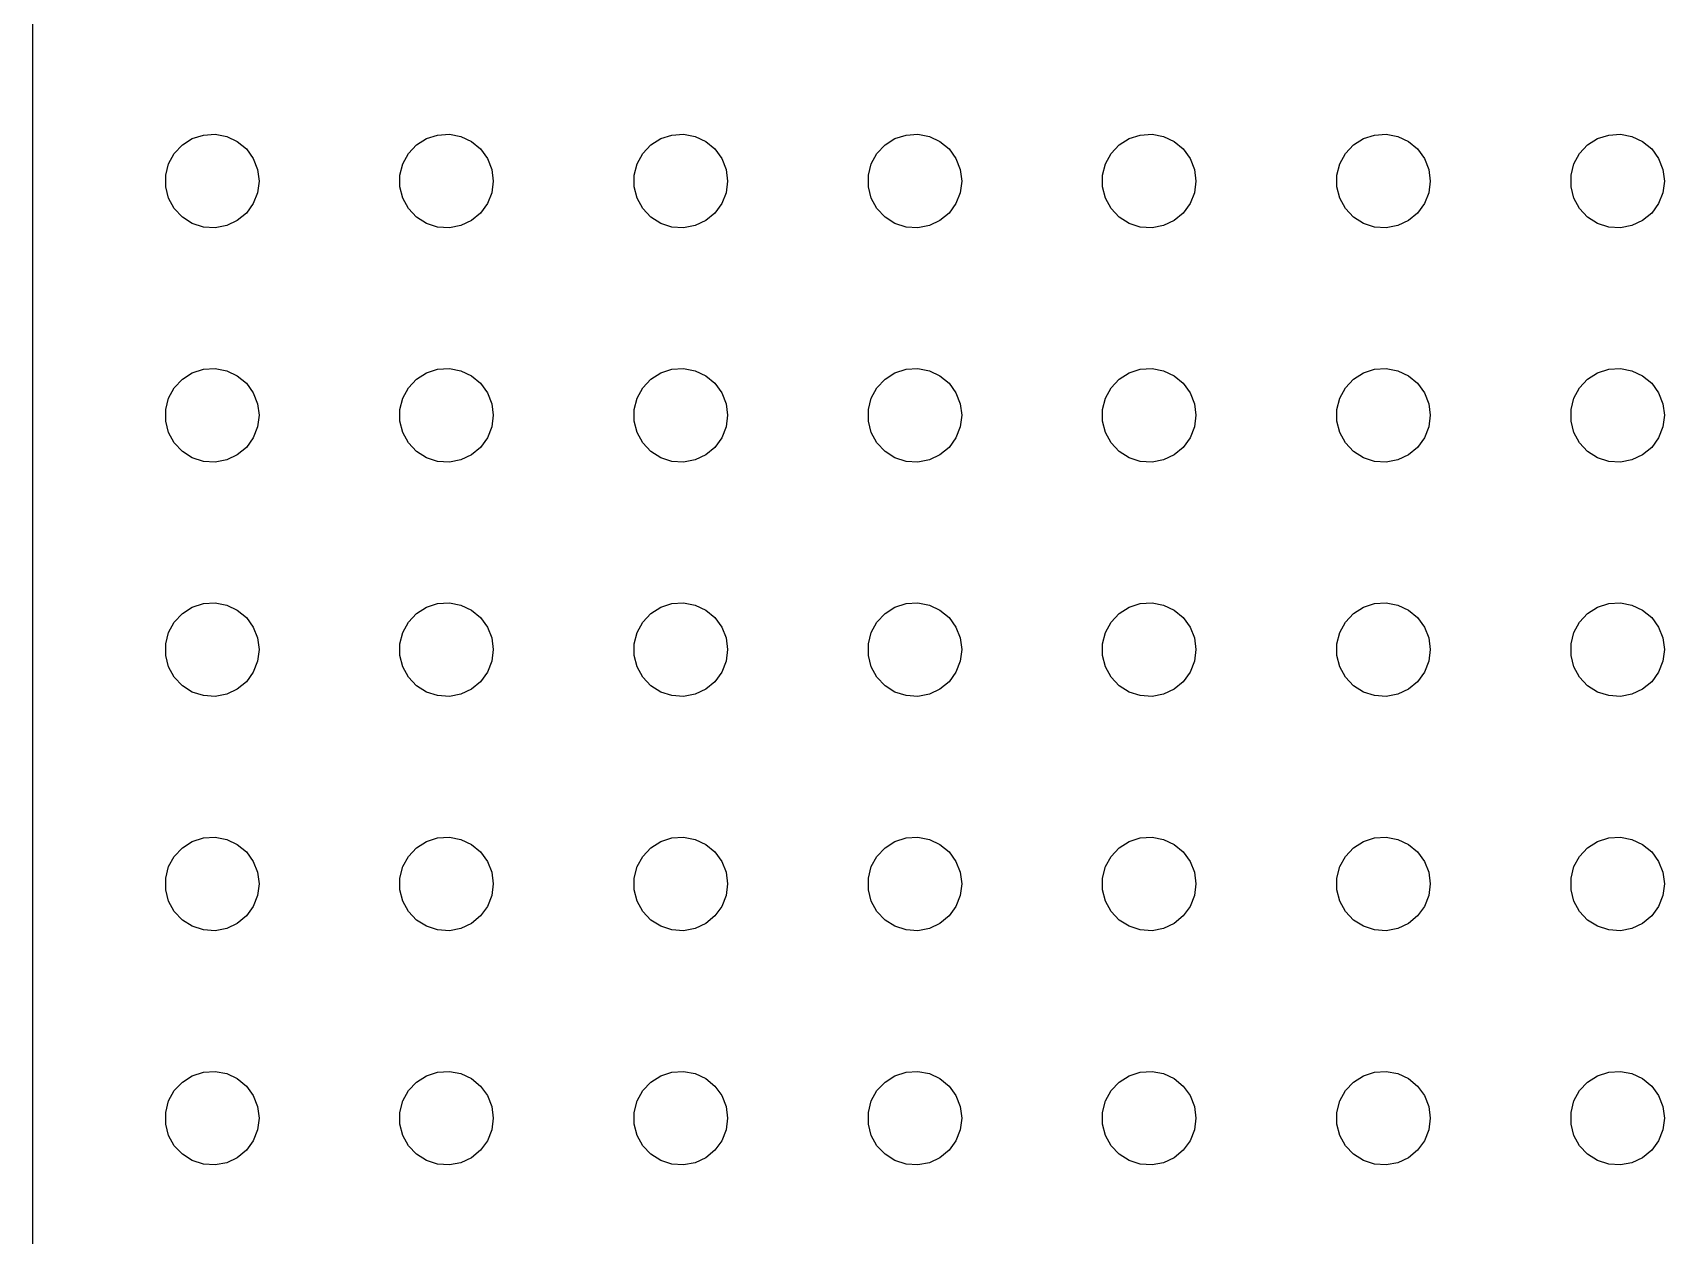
# Model space of a CAD drawing. Header units: metres. Extents: x -116 to 116, y -154 to 154.
# Drawn here: x -116.5 to -12, y 0 to 77 of the extents above; entities that cross this region are included whole.
import ezdxf

# ---------------------------------------------------------------- set-up
doc = ezdxf.new("R2010")
doc.units = ezdxf.units.M

msp = doc.modelspace()

# ---------------------------------------------------------------- linework, layer by layer
for p, q in [((-116.5, 149), (-116.5, -149)), ((-106.912, 69.8115), (-106.277, 70.2145)), ((-106.277, 70.2145), (-105.562, 70.4469)), ((-105.562, 70.4469), (-104.812, 70.4941)), ((-104.812, 70.4941), (-104.073, 70.3532)), ((-104.073, 70.3532), (-103.393, 70.033)), ((-103.393, 70.033), (-102.813, 69.5536)), ((-91.9123, 69.8115), (-91.2773, 70.2145)), ((-91.2773, 70.2145), (-90.5621, 70.4469)), ((-90.5621, 70.4469), (-89.8116, 70.4941)), ((-89.8116, 70.4941), (-89.073, 70.3532)), ((-89.073, 70.3532), (-88.3925, 70.033)), ((-88.3925, 70.033), (-87.8131, 69.5536)), ((-76.9123, 69.8115), (-76.2773, 70.2145)), ((-76.2773, 70.2145), (-75.5621, 70.4469)), ((-75.5621, 70.4469), (-74.8116, 70.4941)), ((-74.8116, 70.4941), (-74.073, 70.3532)), ((-74.073, 70.3532), (-73.3925, 70.033)), ((-73.3925, 70.033), (-72.8131, 69.5536)), ((-61.9123, 69.8115), (-61.2773, 70.2145)), ((-61.2773, 70.2145), (-60.5621, 70.4469)), ((-60.5621, 70.4469), (-59.8116, 70.4941)), ((-59.8116, 70.4941), (-59.0729, 70.3532)), ((-59.0729, 70.3532), (-58.3925, 70.033)), ((-58.3925, 70.033), (-57.8131, 69.5536)), ((-46.9123, 69.8115), (-46.2773, 70.2145)), ((-46.2773, 70.2145), (-45.5621, 70.4469)), ((-45.5621, 70.4469), (-44.8116, 70.4941)), ((-44.8116, 70.4941), (-44.0729, 70.3532)), ((-44.0729, 70.3532), (-43.3925, 70.033)), ((-43.3925, 70.033), (-42.8131, 69.5536)), ((-31.9123, 69.8115), (-31.2773, 70.2145)), ((-31.2773, 70.2145), (-30.5621, 70.4469)), ((-30.5621, 70.4469), (-29.8116, 70.4941)), ((-29.8116, 70.4941), (-29.0729, 70.3532)), ((-29.0729, 70.3532), (-28.3925, 70.033)), ((-28.3925, 70.033), (-27.8131, 69.5536)), ((-16.9123, 69.8115), (-16.2773, 70.2145)), ((-16.2773, 70.2145), (-15.5621, 70.4469)), ((-15.5621, 70.4469), (-14.8116, 70.4941)), ((-14.8116, 70.4941), (-14.0729, 70.3532)), ((-14.0729, 70.3532), (-13.3925, 70.033)), ((-13.3925, 70.033), (-12.8131, 69.5536)), ((-107.789, 68.6044), (-107.427, 69.2634)), ((-107.427, 69.2634), (-106.912, 69.8115)), ((-102.813, 69.5536), (-102.371, 68.9453)), ((-92.7893, 68.6044), (-92.427, 69.2634)), ((-92.427, 69.2634), (-91.9123, 69.8115)), ((-87.8131, 69.5536), (-87.3711, 68.9453)), ((-77.7893, 68.6044), (-77.427, 69.2634)), ((-77.427, 69.2634), (-76.9123, 69.8115)), ((-72.8131, 69.5536), (-72.3711, 68.9453)), ((-62.7893, 68.6044), (-62.427, 69.2634)), ((-62.427, 69.2634), (-61.9123, 69.8115)), ((-57.8131, 69.5536), (-57.3711, 68.9453)), ((-47.7893, 68.6044), (-47.427, 69.2634)), ((-47.427, 69.2634), (-46.9123, 69.8115)), ((-42.8131, 69.5536), (-42.3711, 68.9453)), ((-32.7893, 68.6044), (-32.427, 69.2634)), ((-32.427, 69.2634), (-31.9123, 69.8115)), ((-27.8131, 69.5536), (-27.3711, 68.9453)), ((-17.7893, 68.6044), (-17.427, 69.2634)), ((-17.427, 69.2634), (-16.9123, 69.8115)), ((-12.8131, 69.5536), (-12.3711, 68.9453)), ((-107.976, 67.876), (-107.789, 68.6044)), ((-102.371, 68.9453), (-102.094, 68.2461)), ((-102.094, 68.2461), (-102, 67.5)), ((-92.9763, 67.876), (-92.7893, 68.6044)), ((-87.3711, 68.9453), (-87.0943, 68.2461)), ((-87.0943, 68.2461), (-87, 67.5)), ((-77.9763, 67.876), (-77.7893, 68.6044)), ((-72.3711, 68.9453), (-72.0943, 68.2461)), ((-72.0943, 68.2461), (-72, 67.5)), ((-62.9763, 67.876), (-62.7893, 68.6044)), ((-57.3711, 68.9453), (-57.0942, 68.2461)), ((-57.0942, 68.2461), (-57, 67.5)), ((-47.9763, 67.876), (-47.7893, 68.6044)), ((-42.3711, 68.9453), (-42.0942, 68.2461)), ((-42.0942, 68.2461), (-42, 67.5)), ((-32.9763, 67.876), (-32.7893, 68.6044)), ((-27.3711, 68.9453), (-27.0942, 68.2461)), ((-27.0942, 68.2461), (-27, 67.5)), ((-17.9763, 67.876), (-17.7893, 68.6044)), ((-12.3711, 68.9453), (-12.0942, 68.2461)), ((-12.0942, 68.2461), (-12, 67.5)), ((-107.976, 67.124), (-107.976, 67.876)), ((-107.789, 66.3956), (-107.976, 67.124)), ((-102, 67.5), (-102.094, 66.7539)), ((-92.9763, 67.124), (-92.9763, 67.876)), ((-92.7893, 66.3956), (-92.9763, 67.124)), ((-87, 67.5), (-87.0943, 66.7539)), ((-77.9763, 67.124), (-77.9763, 67.876)), ((-77.7893, 66.3956), (-77.9763, 67.124)), ((-72, 67.5), (-72.0943, 66.7539)), ((-62.9763, 67.124), (-62.9763, 67.876)), ((-62.7893, 66.3956), (-62.9763, 67.124)), ((-57, 67.5), (-57.0942, 66.7539)), ((-47.9763, 67.124), (-47.9763, 67.876)), ((-47.7893, 66.3956), (-47.9763, 67.124)), ((-42, 67.5), (-42.0942, 66.7539)), ((-32.9763, 67.124), (-32.9763, 67.876)), ((-32.7893, 66.3956), (-32.9763, 67.124)), ((-27, 67.5), (-27.0942, 66.7539)), ((-17.9763, 67.124), (-17.9763, 67.876)), ((-17.7893, 66.3956), (-17.9763, 67.124)), ((-12, 67.5), (-12.0942, 66.7539)), ((-107.427, 65.7366), (-107.789, 66.3956)), ((-102.371, 66.0547), (-102.813, 65.4464)), ((-102.094, 66.7539), (-102.371, 66.0547)), ((-92.427, 65.7366), (-92.7893, 66.3956)), ((-87.3711, 66.0547), (-87.8131, 65.4464)), ((-87.0943, 66.7539), (-87.3711, 66.0547)), ((-77.427, 65.7366), (-77.7893, 66.3956)), ((-72.3711, 66.0547), (-72.8131, 65.4464)), ((-72.0943, 66.7539), (-72.3711, 66.0547)), ((-62.427, 65.7366), (-62.7893, 66.3956)), ((-57.3711, 66.0547), (-57.8131, 65.4464)), ((-57.0942, 66.7539), (-57.3711, 66.0547)), ((-47.427, 65.7366), (-47.7893, 66.3956)), ((-42.3711, 66.0547), (-42.8131, 65.4464)), ((-42.0942, 66.7539), (-42.3711, 66.0547)), ((-32.427, 65.7366), (-32.7893, 66.3956)), ((-27.3711, 66.0547), (-27.8131, 65.4464)), ((-27.0942, 66.7539), (-27.3711, 66.0547)), ((-17.427, 65.7366), (-17.7893, 66.3956)), ((-12.3711, 66.0547), (-12.8131, 65.4464)), ((-12.0942, 66.7539), (-12.3711, 66.0547)), ((-106.912, 65.1885), (-107.427, 65.7366)), ((-106.277, 64.7855), (-106.912, 65.1885)), ((-103.393, 64.967), (-104.073, 64.6468)), ((-102.813, 65.4464), (-103.393, 64.967)), ((-91.9123, 65.1885), (-92.427, 65.7366)), ((-91.2773, 64.7855), (-91.9123, 65.1885)), ((-88.3925, 64.967), (-89.073, 64.6468)), ((-87.8131, 65.4464), (-88.3925, 64.967)), ((-76.9123, 65.1885), (-77.427, 65.7366)), ((-76.2773, 64.7855), (-76.9123, 65.1885)), ((-73.3925, 64.967), (-74.073, 64.6468)), ((-72.8131, 65.4464), (-73.3925, 64.967)), ((-61.9123, 65.1885), (-62.427, 65.7366)), ((-61.2773, 64.7855), (-61.9123, 65.1885)), ((-58.3925, 64.967), (-59.0729, 64.6468)), ((-57.8131, 65.4464), (-58.3925, 64.967)), ((-46.9123, 65.1885), (-47.427, 65.7366)), ((-46.2773, 64.7855), (-46.9123, 65.1885)), ((-43.3925, 64.967), (-44.0729, 64.6468)), ((-42.8131, 65.4464), (-43.3925, 64.967)), ((-31.9123, 65.1885), (-32.427, 65.7366)), ((-31.2773, 64.7855), (-31.9123, 65.1885)), ((-28.3925, 64.967), (-29.0729, 64.6468)), ((-27.8131, 65.4464), (-28.3925, 64.967)), ((-16.9123, 65.1885), (-17.427, 65.7366)), ((-16.2773, 64.7855), (-16.9123, 65.1885)), ((-13.3925, 64.967), (-14.0729, 64.6468)), ((-12.8131, 65.4464), (-13.3925, 64.967)), ((-105.562, 64.5531), (-106.277, 64.7855)), ((-104.812, 64.5059), (-105.562, 64.5531)), ((-104.073, 64.6468), (-104.812, 64.5059)), ((-90.5621, 64.5531), (-91.2773, 64.7855)), ((-89.8116, 64.5059), (-90.5621, 64.5531)), ((-89.073, 64.6468), (-89.8116, 64.5059)), ((-75.5621, 64.5531), (-76.2773, 64.7855)), ((-74.8116, 64.5059), (-75.5621, 64.5531)), ((-74.073, 64.6468), (-74.8116, 64.5059)), ((-60.5621, 64.5531), (-61.2773, 64.7855)), ((-59.8116, 64.5059), (-60.5621, 64.5531)), ((-59.0729, 64.6468), (-59.8116, 64.5059)), ((-45.5621, 64.5531), (-46.2773, 64.7855)), ((-44.8116, 64.5059), (-45.5621, 64.5531)), ((-44.0729, 64.6468), (-44.8116, 64.5059)), ((-30.5621, 64.5531), (-31.2773, 64.7855)), ((-29.8116, 64.5059), (-30.5621, 64.5531)), ((-29.0729, 64.6468), (-29.8116, 64.5059)), ((-15.5621, 64.5531), (-16.2773, 64.7855)), ((-14.8116, 64.5059), (-15.5621, 64.5531)), ((-14.0729, 64.6468), (-14.8116, 64.5059)), ((-106.277, 55.2145), (-105.562, 55.4469)), ((-105.562, 55.4469), (-104.812, 55.4941)), ((-104.812, 55.4941), (-104.073, 55.3532)), ((-91.2773, 55.2145), (-90.5621, 55.4469)), ((-90.5621, 55.4469), (-89.8116, 55.4941)), ((-89.8116, 55.4941), (-89.073, 55.3532)), ((-76.2773, 55.2145), (-75.5621, 55.4469)), ((-75.5621, 55.4469), (-74.8116, 55.4941)), ((-74.8116, 55.4941), (-74.073, 55.3532)), ((-61.2773, 55.2145), (-60.5621, 55.4469)), ((-60.5621, 55.4469), (-59.8116, 55.4941)), ((-59.8116, 55.4941), (-59.0729, 55.3532)), ((-46.2773, 55.2145), (-45.5621, 55.4469)), ((-45.5621, 55.4469), (-44.8116, 55.4941)), ((-44.8116, 55.4941), (-44.0729, 55.3532)), ((-31.2773, 55.2145), (-30.5621, 55.4469)), ((-30.5621, 55.4469), (-29.8116, 55.4941)), ((-29.8116, 55.4941), (-29.0729, 55.3532)), ((-16.2773, 55.2145), (-15.5621, 55.4469)), ((-15.5621, 55.4469), (-14.8116, 55.4941)), ((-14.8116, 55.4941), (-14.0729, 55.3532)), ((-107.427, 54.2634), (-106.912, 54.8115)), ((-106.912, 54.8115), (-106.277, 55.2145)), ((-104.073, 55.3532), (-103.393, 55.033)), ((-103.393, 55.033), (-102.813, 54.5536)), ((-102.813, 54.5536), (-102.371, 53.9453)), ((-92.427, 54.2634), (-91.9123, 54.8115)), ((-91.9123, 54.8115), (-91.2773, 55.2145)), ((-89.073, 55.3532), (-88.3925, 55.033)), ((-88.3925, 55.033), (-87.8131, 54.5536)), ((-87.8131, 54.5536), (-87.3711, 53.9453)), ((-77.427, 54.2634), (-76.9123, 54.8115)), ((-76.9123, 54.8115), (-76.2773, 55.2145)), ((-74.073, 55.3532), (-73.3925, 55.033)), ((-73.3925, 55.033), (-72.8131, 54.5536)), ((-72.8131, 54.5536), (-72.3711, 53.9453)), ((-62.427, 54.2634), (-61.9123, 54.8115)), ((-61.9123, 54.8115), (-61.2773, 55.2145)), ((-59.0729, 55.3532), (-58.3925, 55.033)), ((-58.3925, 55.033), (-57.8131, 54.5536)), ((-57.8131, 54.5536), (-57.3711, 53.9453)), ((-47.427, 54.2634), (-46.9123, 54.8115)), ((-46.9123, 54.8115), (-46.2773, 55.2145)), ((-44.0729, 55.3532), (-43.3925, 55.033)), ((-43.3925, 55.033), (-42.8131, 54.5536)), ((-42.8131, 54.5536), (-42.3711, 53.9453)), ((-32.427, 54.2634), (-31.9123, 54.8115)), ((-31.9123, 54.8115), (-31.2773, 55.2145)), ((-29.0729, 55.3532), (-28.3925, 55.033)), ((-28.3925, 55.033), (-27.8131, 54.5536)), ((-27.8131, 54.5536), (-27.3711, 53.9453)), ((-17.427, 54.2634), (-16.9123, 54.8115)), ((-16.9123, 54.8115), (-16.2773, 55.2145)), ((-14.0729, 55.3532), (-13.3925, 55.033)), ((-13.3925, 55.033), (-12.8131, 54.5536)), ((-12.8131, 54.5536), (-12.3711, 53.9453)), ((-107.976, 52.876), (-107.789, 53.6044)), ((-107.789, 53.6044), (-107.427, 54.2634)), ((-102.371, 53.9453), (-102.094, 53.2461)), ((-92.9763, 52.876), (-92.7893, 53.6044)), ((-92.7893, 53.6044), (-92.427, 54.2634)), ((-87.3711, 53.9453), (-87.0943, 53.2461)), ((-77.9763, 52.876), (-77.7893, 53.6044)), ((-77.7893, 53.6044), (-77.427, 54.2634)), ((-72.3711, 53.9453), (-72.0943, 53.2461)), ((-62.9763, 52.876), (-62.7893, 53.6044)), ((-62.7893, 53.6044), (-62.427, 54.2634)), ((-57.3711, 53.9453), (-57.0942, 53.2461)), ((-47.9763, 52.876), (-47.7893, 53.6044)), ((-47.7893, 53.6044), (-47.427, 54.2634)), ((-42.3711, 53.9453), (-42.0942, 53.2461)), ((-32.9763, 52.876), (-32.7893, 53.6044)), ((-32.7893, 53.6044), (-32.427, 54.2634)), ((-27.3711, 53.9453), (-27.0942, 53.2461)), ((-17.9763, 52.876), (-17.7893, 53.6044)), ((-17.7893, 53.6044), (-17.427, 54.2634)), ((-12.3711, 53.9453), (-12.0942, 53.2461)), ((-107.976, 52.124), (-107.976, 52.876)), ((-102.094, 53.2461), (-102, 52.5)), ((-102, 52.5), (-102.094, 51.7539)), ((-92.9763, 52.124), (-92.9763, 52.876)), ((-87.0943, 53.2461), (-87, 52.5)), ((-87, 52.5), (-87.0943, 51.7539)), ((-77.9763, 52.124), (-77.9763, 52.876)), ((-72.0943, 53.2461), (-72, 52.5)), ((-72, 52.5), (-72.0943, 51.7539)), ((-62.9763, 52.124), (-62.9763, 52.876)), ((-57.0942, 53.2461), (-57, 52.5)), ((-57, 52.5), (-57.0942, 51.7539)), ((-47.9763, 52.124), (-47.9763, 52.876)), ((-42.0942, 53.2461), (-42, 52.5)), ((-42, 52.5), (-42.0942, 51.7539)), ((-32.9763, 52.124), (-32.9763, 52.876)), ((-27.0942, 53.2461), (-27, 52.5)), ((-27, 52.5), (-27.0942, 51.7539)), ((-17.9763, 52.124), (-17.9763, 52.876)), ((-12.0942, 53.2461), (-12, 52.5)), ((-12, 52.5), (-12.0942, 51.7539)), ((-107.789, 51.3956), (-107.976, 52.124)), ((-107.427, 50.7366), (-107.789, 51.3956)), ((-102.094, 51.7539), (-102.371, 51.0547)), ((-92.7893, 51.3956), (-92.9763, 52.124)), ((-92.427, 50.7366), (-92.7893, 51.3956)), ((-87.0943, 51.7539), (-87.3711, 51.0547)), ((-77.7893, 51.3956), (-77.9763, 52.124)), ((-77.427, 50.7366), (-77.7893, 51.3956)), ((-72.0943, 51.7539), (-72.3711, 51.0547)), ((-62.7893, 51.3956), (-62.9763, 52.124)), ((-62.427, 50.7366), (-62.7893, 51.3956)), ((-57.0942, 51.7539), (-57.3711, 51.0547)), ((-47.7893, 51.3956), (-47.9763, 52.124)), ((-47.427, 50.7366), (-47.7893, 51.3956)), ((-42.0942, 51.7539), (-42.3711, 51.0547)), ((-32.7893, 51.3956), (-32.9763, 52.124)), ((-32.427, 50.7366), (-32.7893, 51.3956)), ((-27.0942, 51.7539), (-27.3711, 51.0547)), ((-17.7893, 51.3956), (-17.9763, 52.124)), ((-17.427, 50.7366), (-17.7893, 51.3956)), ((-12.0942, 51.7539), (-12.3711, 51.0547)), ((-106.912, 50.1885), (-107.427, 50.7366)), ((-106.277, 49.7855), (-106.912, 50.1885)), ((-102.813, 50.4464), (-103.393, 49.967)), ((-102.371, 51.0547), (-102.813, 50.4464)), ((-91.9123, 50.1885), (-92.427, 50.7366)), ((-91.2773, 49.7855), (-91.9123, 50.1885)), ((-87.8131, 50.4464), (-88.3925, 49.967)), ((-87.3711, 51.0547), (-87.8131, 50.4464)), ((-76.9123, 50.1885), (-77.427, 50.7366)), ((-76.2773, 49.7855), (-76.9123, 50.1885)), ((-72.8131, 50.4464), (-73.3925, 49.967)), ((-72.3711, 51.0547), (-72.8131, 50.4464)), ((-61.9123, 50.1885), (-62.427, 50.7366)), ((-61.2773, 49.7855), (-61.9123, 50.1885)), ((-57.8131, 50.4464), (-58.3925, 49.967)), ((-57.3711, 51.0547), (-57.8131, 50.4464)), ((-46.9123, 50.1885), (-47.427, 50.7366)), ((-46.2773, 49.7855), (-46.9123, 50.1885)), ((-42.8131, 50.4464), (-43.3925, 49.967)), ((-42.3711, 51.0547), (-42.8131, 50.4464)), ((-31.9123, 50.1885), (-32.427, 50.7366)), ((-31.2773, 49.7855), (-31.9123, 50.1885)), ((-27.8131, 50.4464), (-28.3925, 49.967)), ((-27.3711, 51.0547), (-27.8131, 50.4464)), ((-16.9123, 50.1885), (-17.427, 50.7366)), ((-16.2773, 49.7855), (-16.9123, 50.1885)), ((-12.8131, 50.4464), (-13.3925, 49.967)), ((-12.3711, 51.0547), (-12.8131, 50.4464)), ((-105.562, 49.5531), (-106.277, 49.7855)), ((-104.812, 49.5059), (-105.562, 49.5531)), ((-104.073, 49.6468), (-104.812, 49.5059)), ((-103.393, 49.967), (-104.073, 49.6468)), ((-90.5621, 49.5531), (-91.2773, 49.7855)), ((-89.8116, 49.5059), (-90.5621, 49.5531)), ((-89.073, 49.6468), (-89.8116, 49.5059)), ((-88.3925, 49.967), (-89.073, 49.6468)), ((-75.5621, 49.5531), (-76.2773, 49.7855)), ((-74.8116, 49.5059), (-75.5621, 49.5531)), ((-74.073, 49.6468), (-74.8116, 49.5059)), ((-73.3925, 49.967), (-74.073, 49.6468)), ((-60.5621, 49.5531), (-61.2773, 49.7855)), ((-59.8116, 49.5059), (-60.5621, 49.5531)), ((-59.0729, 49.6468), (-59.8116, 49.5059)), ((-58.3925, 49.967), (-59.0729, 49.6468)), ((-45.5621, 49.5531), (-46.2773, 49.7855)), ((-44.8116, 49.5059), (-45.5621, 49.5531)), ((-44.0729, 49.6468), (-44.8116, 49.5059)), ((-43.3925, 49.967), (-44.0729, 49.6468)), ((-30.5621, 49.5531), (-31.2773, 49.7855)), ((-29.8116, 49.5059), (-30.5621, 49.5531)), ((-29.0729, 49.6468), (-29.8116, 49.5059)), ((-28.3925, 49.967), (-29.0729, 49.6468)), ((-15.5621, 49.5531), (-16.2773, 49.7855)), ((-14.8116, 49.5059), (-15.5621, 49.5531)), ((-14.0729, 49.6468), (-14.8116, 49.5059)), ((-13.3925, 49.967), (-14.0729, 49.6468)), ((-107.427, 39.2634), (-106.912, 39.8115)), ((-106.912, 39.8115), (-106.277, 40.2145)), ((-106.277, 40.2145), (-105.562, 40.4469)), ((-105.562, 40.4469), (-104.812, 40.4941)), ((-104.812, 40.4941), (-104.073, 40.3532)), ((-104.073, 40.3532), (-103.393, 40.033)), ((-103.393, 40.033), (-102.813, 39.5536)), ((-92.427, 39.2634), (-91.9123, 39.8115)), ((-91.9123, 39.8115), (-91.2773, 40.2145)), ((-91.2773, 40.2145), (-90.5621, 40.4469)), ((-90.5621, 40.4469), (-89.8116, 40.4941)), ((-89.8116, 40.4941), (-89.073, 40.3532)), ((-89.073, 40.3532), (-88.3925, 40.033)), ((-88.3925, 40.033), (-87.8131, 39.5536)), ((-77.427, 39.2634), (-76.9123, 39.8115)), ((-76.9123, 39.8115), (-76.2773, 40.2145)), ((-76.2773, 40.2145), (-75.5621, 40.4469)), ((-75.5621, 40.4469), (-74.8116, 40.4941)), ((-74.8116, 40.4941), (-74.073, 40.3532)), ((-74.073, 40.3532), (-73.3925, 40.033)), ((-73.3925, 40.033), (-72.8131, 39.5536)), ((-62.427, 39.2634), (-61.9123, 39.8115)), ((-61.9123, 39.8115), (-61.2773, 40.2145)), ((-61.2773, 40.2145), (-60.5621, 40.4469)), ((-60.5621, 40.4469), (-59.8116, 40.4941)), ((-59.8116, 40.4941), (-59.0729, 40.3532)), ((-59.0729, 40.3532), (-58.3925, 40.033)), ((-58.3925, 40.033), (-57.8131, 39.5536)), ((-47.427, 39.2634), (-46.9123, 39.8115)), ((-46.9123, 39.8115), (-46.2773, 40.2145)), ((-46.2773, 40.2145), (-45.5621, 40.4469)), ((-45.5621, 40.4469), (-44.8116, 40.4941)), ((-44.8116, 40.4941), (-44.0729, 40.3532)), ((-44.0729, 40.3532), (-43.3925, 40.033)), ((-43.3925, 40.033), (-42.8131, 39.5536)), ((-32.427, 39.2634), (-31.9123, 39.8115)), ((-31.9123, 39.8115), (-31.2773, 40.2145)), ((-31.2773, 40.2145), (-30.5621, 40.4469)), ((-30.5621, 40.4469), (-29.8116, 40.4941)), ((-29.8116, 40.4941), (-29.0729, 40.3532)), ((-29.0729, 40.3532), (-28.3925, 40.033)), ((-28.3925, 40.033), (-27.8131, 39.5536)), ((-17.427, 39.2634), (-16.9123, 39.8115)), ((-16.9123, 39.8115), (-16.2773, 40.2145)), ((-16.2773, 40.2145), (-15.5621, 40.4469)), ((-15.5621, 40.4469), (-14.8116, 40.4941)), ((-14.8116, 40.4941), (-14.0729, 40.3532)), ((-14.0729, 40.3532), (-13.3925, 40.033)), ((-13.3925, 40.033), (-12.8131, 39.5536)), ((-107.789, 38.6044), (-107.427, 39.2634)), ((-102.813, 39.5536), (-102.371, 38.9453)), ((-102.371, 38.9453), (-102.094, 38.2461)), ((-92.7893, 38.6044), (-92.427, 39.2634)), ((-87.8131, 39.5536), (-87.3711, 38.9453)), ((-87.3711, 38.9453), (-87.0943, 38.2461)), ((-77.7893, 38.6044), (-77.427, 39.2634)), ((-72.8131, 39.5536), (-72.3711, 38.9453)), ((-72.3711, 38.9453), (-72.0943, 38.2461)), ((-62.7893, 38.6044), (-62.427, 39.2634)), ((-57.8131, 39.5536), (-57.3711, 38.9453)), ((-57.3711, 38.9453), (-57.0942, 38.2461)), ((-47.7893, 38.6044), (-47.427, 39.2634)), ((-42.8131, 39.5536), (-42.3711, 38.9453)), ((-42.3711, 38.9453), (-42.0942, 38.2461)), ((-32.7893, 38.6044), (-32.427, 39.2634)), ((-27.8131, 39.5536), (-27.3711, 38.9453)), ((-27.3711, 38.9453), (-27.0942, 38.2461)), ((-17.7893, 38.6044), (-17.427, 39.2634)), ((-12.8131, 39.5536), (-12.3711, 38.9453)), ((-12.3711, 38.9453), (-12.0942, 38.2461)), ((-107.976, 37.876), (-107.789, 38.6044)), ((-107.976, 37.124), (-107.976, 37.876)), ((-102.094, 38.2461), (-102, 37.5)), ((-92.9763, 37.876), (-92.7893, 38.6044)), ((-92.9763, 37.124), (-92.9763, 37.876)), ((-87.0943, 38.2461), (-87, 37.5)), ((-77.9763, 37.876), (-77.7893, 38.6044)), ((-77.9763, 37.124), (-77.9763, 37.876)), ((-72.0943, 38.2461), (-72, 37.5)), ((-62.9763, 37.876), (-62.7893, 38.6044)), ((-62.9763, 37.124), (-62.9763, 37.876)), ((-57.0942, 38.2461), (-57, 37.5)), ((-47.9763, 37.876), (-47.7893, 38.6044)), ((-47.9763, 37.124), (-47.9763, 37.876)), ((-42.0942, 38.2461), (-42, 37.5)), ((-32.9763, 37.876), (-32.7893, 38.6044)), ((-32.9763, 37.124), (-32.9763, 37.876)), ((-27.0942, 38.2461), (-27, 37.5)), ((-17.9763, 37.876), (-17.7893, 38.6044)), ((-17.9763, 37.124), (-17.9763, 37.876)), ((-12.0942, 38.2461), (-12, 37.5)), ((-107.789, 36.3956), (-107.976, 37.124)), ((-102.094, 36.7539), (-102.371, 36.0547)), ((-102, 37.5), (-102.094, 36.7539)), ((-92.7893, 36.3956), (-92.9763, 37.124)), ((-87.0943, 36.7539), (-87.3711, 36.0547)), ((-87, 37.5), (-87.0943, 36.7539)), ((-77.7893, 36.3956), (-77.9763, 37.124)), ((-72.0943, 36.7539), (-72.3711, 36.0547)), ((-72, 37.5), (-72.0943, 36.7539)), ((-62.7893, 36.3956), (-62.9763, 37.124)), ((-57.0942, 36.7539), (-57.3711, 36.0547)), ((-57, 37.5), (-57.0942, 36.7539)), ((-47.7893, 36.3956), (-47.9763, 37.124)), ((-42.0942, 36.7539), (-42.3711, 36.0547)), ((-42, 37.5), (-42.0942, 36.7539)), ((-32.7893, 36.3956), (-32.9763, 37.124)), ((-27.0942, 36.7539), (-27.3711, 36.0547)), ((-27, 37.5), (-27.0942, 36.7539)), ((-17.7893, 36.3956), (-17.9763, 37.124)), ((-12.0942, 36.7539), (-12.3711, 36.0547)), ((-12, 37.5), (-12.0942, 36.7539)), ((-107.427, 35.7366), (-107.789, 36.3956)), ((-106.912, 35.1885), (-107.427, 35.7366)), ((-102.371, 36.0547), (-102.813, 35.4464)), ((-92.427, 35.7366), (-92.7893, 36.3956)), ((-91.9123, 35.1885), (-92.427, 35.7366)), ((-87.3711, 36.0547), (-87.8131, 35.4464)), ((-77.427, 35.7366), (-77.7893, 36.3956)), ((-76.9123, 35.1885), (-77.427, 35.7366)), ((-72.3711, 36.0547), (-72.8131, 35.4464)), ((-62.427, 35.7366), (-62.7893, 36.3956)), ((-61.9123, 35.1885), (-62.427, 35.7366)), ((-57.3711, 36.0547), (-57.8131, 35.4464)), ((-47.427, 35.7366), (-47.7893, 36.3956)), ((-46.9123, 35.1885), (-47.427, 35.7366)), ((-42.3711, 36.0547), (-42.8131, 35.4464)), ((-32.427, 35.7366), (-32.7893, 36.3956)), ((-31.9123, 35.1885), (-32.427, 35.7366)), ((-27.3711, 36.0547), (-27.8131, 35.4464)), ((-17.427, 35.7366), (-17.7893, 36.3956)), ((-16.9123, 35.1885), (-17.427, 35.7366)), ((-12.3711, 36.0547), (-12.8131, 35.4464)), ((-106.277, 34.7855), (-106.912, 35.1885)), ((-105.562, 34.5531), (-106.277, 34.7855)), ((-104.812, 34.5059), (-105.562, 34.5531)), ((-104.073, 34.6468), (-104.812, 34.5059)), ((-103.393, 34.967), (-104.073, 34.6468)), ((-102.813, 35.4464), (-103.393, 34.967)), ((-91.2773, 34.7855), (-91.9123, 35.1885)), ((-90.5621, 34.5531), (-91.2773, 34.7855)), ((-89.8116, 34.5059), (-90.5621, 34.5531)), ((-89.073, 34.6468), (-89.8116, 34.5059)), ((-88.3925, 34.967), (-89.073, 34.6468)), ((-87.8131, 35.4464), (-88.3925, 34.967)), ((-76.2773, 34.7855), (-76.9123, 35.1885)), ((-75.5621, 34.5531), (-76.2773, 34.7855)), ((-74.8116, 34.5059), (-75.5621, 34.5531)), ((-74.073, 34.6468), (-74.8116, 34.5059)), ((-73.3925, 34.967), (-74.073, 34.6468)), ((-72.8131, 35.4464), (-73.3925, 34.967)), ((-61.2773, 34.7855), (-61.9123, 35.1885)), ((-60.5621, 34.5531), (-61.2773, 34.7855)), ((-59.8116, 34.5059), (-60.5621, 34.5531)), ((-59.0729, 34.6468), (-59.8116, 34.5059)), ((-58.3925, 34.967), (-59.0729, 34.6468)), ((-57.8131, 35.4464), (-58.3925, 34.967)), ((-46.2773, 34.7855), (-46.9123, 35.1885)), ((-45.5621, 34.5531), (-46.2773, 34.7855)), ((-44.8116, 34.5059), (-45.5621, 34.5531)), ((-44.0729, 34.6468), (-44.8116, 34.5059)), ((-43.3925, 34.967), (-44.0729, 34.6468)), ((-42.8131, 35.4464), (-43.3925, 34.967)), ((-31.2773, 34.7855), (-31.9123, 35.1885)), ((-30.5621, 34.5531), (-31.2773, 34.7855)), ((-29.8116, 34.5059), (-30.5621, 34.5531)), ((-29.0729, 34.6468), (-29.8116, 34.5059)), ((-28.3925, 34.967), (-29.0729, 34.6468)), ((-27.8131, 35.4464), (-28.3925, 34.967)), ((-16.2773, 34.7855), (-16.9123, 35.1885)), ((-15.5621, 34.5531), (-16.2773, 34.7855)), ((-14.8116, 34.5059), (-15.5621, 34.5531)), ((-14.0729, 34.6468), (-14.8116, 34.5059)), ((-13.3925, 34.967), (-14.0729, 34.6468)), ((-12.8131, 35.4464), (-13.3925, 34.967)), ((-106.912, 24.8115), (-106.277, 25.2145)), ((-106.277, 25.2145), (-105.562, 25.4469)), ((-105.562, 25.4469), (-104.812, 25.4941)), ((-104.812, 25.4941), (-104.073, 25.3532)), ((-104.073, 25.3532), (-103.393, 25.033)), ((-91.9123, 24.8115), (-91.2773, 25.2145)), ((-91.2773, 25.2145), (-90.5621, 25.4469)), ((-90.5621, 25.4469), (-89.8116, 25.4941)), ((-89.8116, 25.4941), (-89.073, 25.3532)), ((-89.073, 25.3532), (-88.3925, 25.033)), ((-76.9123, 24.8115), (-76.2773, 25.2145)), ((-76.2773, 25.2145), (-75.5621, 25.4469)), ((-75.5621, 25.4469), (-74.8116, 25.4941)), ((-74.8116, 25.4941), (-74.073, 25.3532)), ((-74.073, 25.3532), (-73.3925, 25.033)), ((-61.9123, 24.8115), (-61.2773, 25.2145)), ((-61.2773, 25.2145), (-60.5621, 25.4469)), ((-60.5621, 25.4469), (-59.8116, 25.4941)), ((-59.8116, 25.4941), (-59.0729, 25.3532)), ((-59.0729, 25.3532), (-58.3925, 25.033)), ((-46.9123, 24.8115), (-46.2773, 25.2145)), ((-46.2773, 25.2145), (-45.5621, 25.4469)), ((-45.5621, 25.4469), (-44.8116, 25.4941)), ((-44.8116, 25.4941), (-44.0729, 25.3532)), ((-44.0729, 25.3532), (-43.3925, 25.033)), ((-31.9123, 24.8115), (-31.2773, 25.2145)), ((-31.2773, 25.2145), (-30.5621, 25.4469)), ((-30.5621, 25.4469), (-29.8116, 25.4941)), ((-29.8116, 25.4941), (-29.0729, 25.3532)), ((-29.0729, 25.3532), (-28.3925, 25.033)), ((-16.9123, 24.8115), (-16.2773, 25.2145)), ((-16.2773, 25.2145), (-15.5621, 25.4469)), ((-15.5621, 25.4469), (-14.8116, 25.4941)), ((-14.8116, 25.4941), (-14.0729, 25.3532)), ((-14.0729, 25.3532), (-13.3925, 25.033)), ((-107.789, 23.6044), (-107.427, 24.2634)), ((-107.427, 24.2634), (-106.912, 24.8115)), ((-103.393, 25.033), (-102.813, 24.5536)), ((-102.813, 24.5536), (-102.371, 23.9453)), ((-92.7893, 23.6044), (-92.427, 24.2634)), ((-92.427, 24.2634), (-91.9123, 24.8115)), ((-88.3925, 25.033), (-87.8131, 24.5536)), ((-87.8131, 24.5536), (-87.3711, 23.9453)), ((-77.7893, 23.6044), (-77.427, 24.2634)), ((-77.427, 24.2634), (-76.9123, 24.8115)), ((-73.3925, 25.033), (-72.8131, 24.5536)), ((-72.8131, 24.5536), (-72.3711, 23.9453)), ((-62.7893, 23.6044), (-62.427, 24.2634)), ((-62.427, 24.2634), (-61.9123, 24.8115)), ((-58.3925, 25.033), (-57.8131, 24.5536)), ((-57.8131, 24.5536), (-57.3711, 23.9453)), ((-47.7893, 23.6044), (-47.427, 24.2634)), ((-47.427, 24.2634), (-46.9123, 24.8115)), ((-43.3925, 25.033), (-42.8131, 24.5536)), ((-42.8131, 24.5536), (-42.3711, 23.9453)), ((-32.7893, 23.6044), (-32.427, 24.2634)), ((-32.427, 24.2634), (-31.9123, 24.8115)), ((-28.3925, 25.033), (-27.8131, 24.5536)), ((-27.8131, 24.5536), (-27.3711, 23.9453)), ((-17.7893, 23.6044), (-17.427, 24.2634)), ((-17.427, 24.2634), (-16.9123, 24.8115)), ((-13.3925, 25.033), (-12.8131, 24.5536)), ((-12.8131, 24.5536), (-12.3711, 23.9453)), ((-107.976, 22.876), (-107.789, 23.6044)), ((-102.371, 23.9453), (-102.094, 23.2461)), ((-102.094, 23.2461), (-102, 22.5)), ((-92.9763, 22.876), (-92.7893, 23.6044)), ((-87.3711, 23.9453), (-87.0943, 23.2461)), ((-87.0943, 23.2461), (-87, 22.5)), ((-77.9763, 22.876), (-77.7893, 23.6044)), ((-72.3711, 23.9453), (-72.0943, 23.2461)), ((-72.0943, 23.2461), (-72, 22.5)), ((-62.9763, 22.876), (-62.7893, 23.6044)), ((-57.3711, 23.9453), (-57.0942, 23.2461)), ((-57.0942, 23.2461), (-57, 22.5)), ((-47.9763, 22.876), (-47.7893, 23.6044)), ((-42.3711, 23.9453), (-42.0942, 23.2461)), ((-42.0942, 23.2461), (-42, 22.5)), ((-32.9763, 22.876), (-32.7893, 23.6044)), ((-27.3711, 23.9453), (-27.0942, 23.2461)), ((-27.0942, 23.2461), (-27, 22.5)), ((-17.9763, 22.876), (-17.7893, 23.6044)), ((-12.3711, 23.9453), (-12.0942, 23.2461)), ((-12.0942, 23.2461), (-12, 22.5)), ((-107.976, 22.124), (-107.976, 22.876)), ((-107.789, 21.3956), (-107.976, 22.124)), ((-102, 22.5), (-102.094, 21.7539)), ((-92.9763, 22.124), (-92.9763, 22.876)), ((-92.7893, 21.3956), (-92.9763, 22.124)), ((-87, 22.5), (-87.0943, 21.7539)), ((-77.9763, 22.124), (-77.9763, 22.876)), ((-77.7893, 21.3956), (-77.9763, 22.124)), ((-72, 22.5), (-72.0943, 21.7539)), ((-62.9763, 22.124), (-62.9763, 22.876)), ((-62.7893, 21.3956), (-62.9763, 22.124)), ((-57, 22.5), (-57.0942, 21.7539)), ((-47.9763, 22.124), (-47.9763, 22.876)), ((-47.7893, 21.3956), (-47.9763, 22.124)), ((-42, 22.5), (-42.0942, 21.7539)), ((-32.9763, 22.124), (-32.9763, 22.876)), ((-32.7893, 21.3956), (-32.9763, 22.124)), ((-27, 22.5), (-27.0942, 21.7539)), ((-17.9763, 22.124), (-17.9763, 22.876)), ((-17.7893, 21.3956), (-17.9763, 22.124)), ((-12, 22.5), (-12.0942, 21.7539)), ((-107.427, 20.7366), (-107.789, 21.3956)), ((-102.371, 21.0547), (-102.813, 20.4464)), ((-102.094, 21.7539), (-102.371, 21.0547)), ((-92.427, 20.7366), (-92.7893, 21.3956)), ((-87.3711, 21.0547), (-87.8131, 20.4464)), ((-87.0943, 21.7539), (-87.3711, 21.0547)), ((-77.427, 20.7366), (-77.7893, 21.3956)), ((-72.3711, 21.0547), (-72.8131, 20.4464)), ((-72.0943, 21.7539), (-72.3711, 21.0547)), ((-62.427, 20.7366), (-62.7893, 21.3956)), ((-57.3711, 21.0547), (-57.8131, 20.4464)), ((-57.0942, 21.7539), (-57.3711, 21.0547)), ((-47.427, 20.7366), (-47.7893, 21.3956)), ((-42.3711, 21.0547), (-42.8131, 20.4464)), ((-42.0942, 21.7539), (-42.3711, 21.0547)), ((-32.427, 20.7366), (-32.7893, 21.3956)), ((-27.3711, 21.0547), (-27.8131, 20.4464)), ((-27.0942, 21.7539), (-27.3711, 21.0547)), ((-17.427, 20.7366), (-17.7893, 21.3956)), ((-12.3711, 21.0547), (-12.8131, 20.4464)), ((-12.0942, 21.7539), (-12.3711, 21.0547)), ((-106.912, 20.1884), (-107.427, 20.7366)), ((-106.277, 19.7855), (-106.912, 20.1884)), ((-103.393, 19.967), (-104.073, 19.6468)), ((-102.813, 20.4464), (-103.393, 19.967)), ((-91.9123, 20.1884), (-92.427, 20.7366)), ((-91.2773, 19.7855), (-91.9123, 20.1884)), ((-88.3925, 19.967), (-89.073, 19.6468)), ((-87.8131, 20.4464), (-88.3925, 19.967)), ((-76.9123, 20.1884), (-77.427, 20.7366)), ((-76.2773, 19.7855), (-76.9123, 20.1884)), ((-73.3925, 19.967), (-74.073, 19.6468)), ((-72.8131, 20.4464), (-73.3925, 19.967)), ((-61.9123, 20.1884), (-62.427, 20.7366)), ((-61.2773, 19.7855), (-61.9123, 20.1884)), ((-58.3925, 19.967), (-59.0729, 19.6468)), ((-57.8131, 20.4464), (-58.3925, 19.967)), ((-46.9123, 20.1884), (-47.427, 20.7366)), ((-46.2773, 19.7855), (-46.9123, 20.1884)), ((-43.3925, 19.967), (-44.0729, 19.6468)), ((-42.8131, 20.4464), (-43.3925, 19.967)), ((-31.9123, 20.1884), (-32.427, 20.7366)), ((-31.2773, 19.7855), (-31.9123, 20.1884)), ((-28.3925, 19.967), (-29.0729, 19.6468)), ((-27.8131, 20.4464), (-28.3925, 19.967)), ((-16.9123, 20.1884), (-17.427, 20.7366)), ((-16.2773, 19.7855), (-16.9123, 20.1884)), ((-13.3925, 19.967), (-14.0729, 19.6468)), ((-12.8131, 20.4464), (-13.3925, 19.967)), ((-105.562, 19.5531), (-106.277, 19.7855)), ((-104.812, 19.5059), (-105.562, 19.5531)), ((-104.073, 19.6468), (-104.812, 19.5059)), ((-90.5621, 19.5531), (-91.2773, 19.7855)), ((-89.8116, 19.5059), (-90.5621, 19.5531)), ((-89.073, 19.6468), (-89.8116, 19.5059)), ((-75.5621, 19.5531), (-76.2773, 19.7855)), ((-74.8116, 19.5059), (-75.5621, 19.5531)), ((-74.073, 19.6468), (-74.8116, 19.5059)), ((-60.5621, 19.5531), (-61.2773, 19.7855)), ((-59.8116, 19.5059), (-60.5621, 19.5531)), ((-59.0729, 19.6468), (-59.8116, 19.5059)), ((-45.5621, 19.5531), (-46.2773, 19.7855)), ((-44.8116, 19.5059), (-45.5621, 19.5531)), ((-44.0729, 19.6468), (-44.8116, 19.5059)), ((-30.5621, 19.5531), (-31.2773, 19.7855)), ((-29.8116, 19.5059), (-30.5621, 19.5531)), ((-29.0729, 19.6468), (-29.8116, 19.5059)), ((-15.5621, 19.5531), (-16.2773, 19.7855)), ((-14.8116, 19.5059), (-15.5621, 19.5531)), ((-14.0729, 19.6468), (-14.8116, 19.5059)), ((-105.562, 10.4469), (-104.812, 10.4941)), ((-104.812, 10.4941), (-104.073, 10.3532)), ((-90.5621, 10.4469), (-89.8116, 10.4941)), ((-89.8116, 10.4941), (-89.073, 10.3532)), ((-75.5621, 10.4469), (-74.8116, 10.4941)), ((-74.8116, 10.4941), (-74.073, 10.3532)), ((-60.5621, 10.4469), (-59.8116, 10.4941)), ((-59.8116, 10.4941), (-59.0729, 10.3532)), ((-45.5621, 10.4469), (-44.8116, 10.4941)), ((-44.8116, 10.4941), (-44.0729, 10.3532)), ((-30.5621, 10.4469), (-29.8116, 10.4941)), ((-29.8116, 10.4941), (-29.0729, 10.3532)), ((-15.5621, 10.4469), (-14.8116, 10.4941)), ((-14.8116, 10.4941), (-14.0729, 10.3532)), ((-107.427, 9.26335), (-106.912, 9.81154)), ((-106.912, 9.81154), (-106.277, 10.2145)), ((-106.277, 10.2145), (-105.562, 10.4469)), ((-104.073, 10.3532), (-103.393, 10.033)), ((-103.393, 10.033), (-102.813, 9.55363)), ((-102.813, 9.55363), (-102.371, 8.94525)), ((-92.427, 9.26335), (-91.9123, 9.81154)), ((-91.9123, 9.81154), (-91.2773, 10.2145)), ((-91.2773, 10.2145), (-90.5621, 10.4469)), ((-89.073, 10.3532), (-88.3925, 10.033)), ((-88.3925, 10.033), (-87.8131, 9.55363)), ((-87.8131, 9.55363), (-87.3711, 8.94525)), ((-77.427, 9.26335), (-76.9123, 9.81154)), ((-76.9123, 9.81154), (-76.2773, 10.2145)), ((-76.2773, 10.2145), (-75.5621, 10.4469)), ((-74.073, 10.3532), (-73.3925, 10.033)), ((-73.3925, 10.033), (-72.8131, 9.55363)), ((-72.8131, 9.55363), (-72.3711, 8.94525)), ((-62.427, 9.26335), (-61.9123, 9.81154)), ((-61.9123, 9.81154), (-61.2773, 10.2145)), ((-61.2773, 10.2145), (-60.5621, 10.4469)), ((-59.0729, 10.3532), (-58.3925, 10.033)), ((-58.3925, 10.033), (-57.8131, 9.55363)), ((-57.8131, 9.55363), (-57.3711, 8.94525)), ((-47.427, 9.26335), (-46.9123, 9.81154)), ((-46.9123, 9.81154), (-46.2773, 10.2145)), ((-46.2773, 10.2145), (-45.5621, 10.4469)), ((-44.0729, 10.3532), (-43.3925, 10.033)), ((-43.3925, 10.033), (-42.8131, 9.55363)), ((-42.8131, 9.55363), (-42.3711, 8.94525)), ((-32.427, 9.26335), (-31.9123, 9.81154)), ((-31.9123, 9.81154), (-31.2773, 10.2145)), ((-31.2773, 10.2145), (-30.5621, 10.4469)), ((-29.0729, 10.3532), (-28.3925, 10.033)), ((-28.3925, 10.033), (-27.8131, 9.55363)), ((-27.8131, 9.55363), (-27.3711, 8.94525)), ((-17.427, 9.26335), (-16.9123, 9.81154)), ((-16.9123, 9.81154), (-16.2773, 10.2145)), ((-16.2773, 10.2145), (-15.5621, 10.4469)), ((-14.0729, 10.3532), (-13.3925, 10.033)), ((-13.3925, 10.033), (-12.8131, 9.55363)), ((-12.8131, 9.55363), (-12.3711, 8.94525)), ((-107.976, 7.87599), (-107.789, 8.60437)), ((-107.789, 8.60437), (-107.427, 9.26335)), ((-102.371, 8.94525), (-102.094, 8.24606)), ((-92.9763, 7.87599), (-92.7893, 8.60437)), ((-92.7893, 8.60437), (-92.427, 9.26335)), ((-87.3711, 8.94525), (-87.0943, 8.24606)), ((-77.9763, 7.87599), (-77.7893, 8.60437)), ((-77.7893, 8.60437), (-77.427, 9.26335)), ((-72.3711, 8.94525), (-72.0943, 8.24606)), ((-62.9763, 7.87599), (-62.7893, 8.60437)), ((-62.7893, 8.60437), (-62.427, 9.26335)), ((-57.3711, 8.94525), (-57.0942, 8.24606)), ((-47.9763, 7.87599), (-47.7893, 8.60437)), ((-47.7893, 8.60437), (-47.427, 9.26335)), ((-42.3711, 8.94525), (-42.0942, 8.24606)), ((-32.9763, 7.87599), (-32.7893, 8.60437)), ((-32.7893, 8.60437), (-32.427, 9.26335)), ((-27.3711, 8.94525), (-27.0942, 8.24606)), ((-17.9763, 7.87599), (-17.7893, 8.60437)), ((-17.7893, 8.60437), (-17.427, 9.26335)), ((-12.3711, 8.94525), (-12.0942, 8.24606)), ((-107.976, 7.12399), (-107.976, 7.87599)), ((-102.094, 8.24606), (-102, 7.5)), ((-102, 7.5), (-102.094, 6.75392)), ((-92.9763, 7.12399), (-92.9763, 7.87599)), ((-87.0943, 8.24606), (-87, 7.5)), ((-87, 7.5), (-87.0943, 6.75392)), ((-77.9763, 7.12399), (-77.9763, 7.87599)), ((-72.0943, 8.24606), (-72, 7.5)), ((-72, 7.5), (-72.0943, 6.75392)), ((-62.9763, 7.12399), (-62.9763, 7.87599)), ((-57.0942, 8.24606), (-57, 7.5)), ((-57, 7.5), (-57.0942, 6.75392)), ((-47.9763, 7.12399), (-47.9763, 7.87599)), ((-42.0942, 8.24606), (-42, 7.5)), ((-42, 7.5), (-42.0942, 6.75392)), ((-32.9763, 7.12399), (-32.9763, 7.87599)), ((-27.0942, 8.24606), (-27, 7.5)), ((-27, 7.5), (-27.0942, 6.75392)), ((-17.9763, 7.12399), (-17.9763, 7.87599)), ((-12.0942, 8.24606), (-12, 7.5)), ((-12, 7.5), (-12.0942, 6.75392)), ((-107.789, 6.39561), (-107.976, 7.12399)), ((-107.427, 5.73663), (-107.789, 6.39561)), ((-102.094, 6.75392), (-102.371, 6.05473)), ((-92.7893, 6.39561), (-92.9763, 7.12399)), ((-92.427, 5.73663), (-92.7893, 6.39561)), ((-87.0943, 6.75392), (-87.3711, 6.05473)), ((-77.7893, 6.39561), (-77.9763, 7.12399)), ((-77.427, 5.73663), (-77.7893, 6.39561)), ((-72.0943, 6.75392), (-72.3711, 6.05473)), ((-62.7893, 6.39561), (-62.9763, 7.12399)), ((-62.427, 5.73663), (-62.7893, 6.39561)), ((-57.0942, 6.75392), (-57.3711, 6.05473)), ((-47.7893, 6.39561), (-47.9763, 7.12399)), ((-47.427, 5.73663), (-47.7893, 6.39561)), ((-42.0942, 6.75392), (-42.3711, 6.05473)), ((-32.7893, 6.39561), (-32.9763, 7.12399)), ((-32.427, 5.73663), (-32.7893, 6.39561)), ((-27.0942, 6.75392), (-27.3711, 6.05473)), ((-17.7893, 6.39561), (-17.9763, 7.12399)), ((-17.427, 5.73663), (-17.7893, 6.39561)), ((-12.0942, 6.75392), (-12.3711, 6.05473)), ((-106.912, 5.18845), (-107.427, 5.73663)), ((-102.813, 5.44635), (-103.393, 4.96701)), ((-102.371, 6.05473), (-102.813, 5.44635)), ((-91.9123, 5.18845), (-92.427, 5.73663)), ((-87.8131, 5.44635), (-88.3925, 4.96701)), ((-87.3711, 6.05473), (-87.8131, 5.44635)), ((-76.9123, 5.18845), (-77.427, 5.73663)), ((-72.8131, 5.44635), (-73.3925, 4.96701)), ((-72.3711, 6.05473), (-72.8131, 5.44635)), ((-61.9123, 5.18845), (-62.427, 5.73663)), ((-57.8131, 5.44635), (-58.3925, 4.96701)), ((-57.3711, 6.05473), (-57.8131, 5.44635)), ((-46.9123, 5.18845), (-47.427, 5.73663)), ((-42.8131, 5.44635), (-43.3925, 4.96701)), ((-42.3711, 6.05473), (-42.8131, 5.44635)), ((-31.9123, 5.18845), (-32.427, 5.73663)), ((-27.8131, 5.44635), (-28.3925, 4.96701)), ((-27.3711, 6.05473), (-27.8131, 5.44635)), ((-16.9123, 5.18845), (-17.427, 5.73663)), ((-12.8131, 5.44635), (-13.3925, 4.96701)), ((-12.3711, 6.05473), (-12.8131, 5.44635)), ((-106.277, 4.78551), (-106.912, 5.18845)), ((-105.562, 4.55313), (-106.277, 4.78551)), ((-104.812, 4.50591), (-105.562, 4.55313)), ((-104.073, 4.64682), (-104.812, 4.50591)), ((-103.393, 4.96701), (-104.073, 4.64682)), ((-91.2773, 4.78551), (-91.9123, 5.18845)), ((-90.5621, 4.55313), (-91.2773, 4.78551)), ((-89.8116, 4.50591), (-90.5621, 4.55313)), ((-89.073, 4.64682), (-89.8116, 4.50591)), ((-88.3925, 4.96701), (-89.073, 4.64682)), ((-76.2773, 4.78551), (-76.9123, 5.18845)), ((-75.5621, 4.55313), (-76.2773, 4.78551)), ((-74.8116, 4.50591), (-75.5621, 4.55313)), ((-74.073, 4.64682), (-74.8116, 4.50591)), ((-73.3925, 4.96701), (-74.073, 4.64682)), ((-61.2773, 4.78551), (-61.9123, 5.18845)), ((-60.5621, 4.55313), (-61.2773, 4.78551)), ((-59.8116, 4.50591), (-60.5621, 4.55313)), ((-59.0729, 4.64682), (-59.8116, 4.50591)), ((-58.3925, 4.96701), (-59.0729, 4.64682)), ((-46.2773, 4.78551), (-46.9123, 5.18845)), ((-45.5621, 4.55313), (-46.2773, 4.78551)), ((-44.8116, 4.50591), (-45.5621, 4.55313)), ((-44.0729, 4.64682), (-44.8116, 4.50591)), ((-43.3925, 4.96701), (-44.0729, 4.64682)), ((-31.2773, 4.78551), (-31.9123, 5.18845)), ((-30.5621, 4.55313), (-31.2773, 4.78551)), ((-29.8116, 4.50591), (-30.5621, 4.55313)), ((-29.0729, 4.64682), (-29.8116, 4.50591)), ((-28.3925, 4.96701), (-29.0729, 4.64682)), ((-16.2773, 4.78551), (-16.9123, 5.18845)), ((-15.5621, 4.55313), (-16.2773, 4.78551)), ((-14.8116, 4.50591), (-15.5621, 4.55313)), ((-14.0729, 4.64682), (-14.8116, 4.50591)), ((-13.3925, 4.96701), (-14.0729, 4.64682))]:
    msp.add_line(p, q)

doc.saveas('drawing.dxf')
